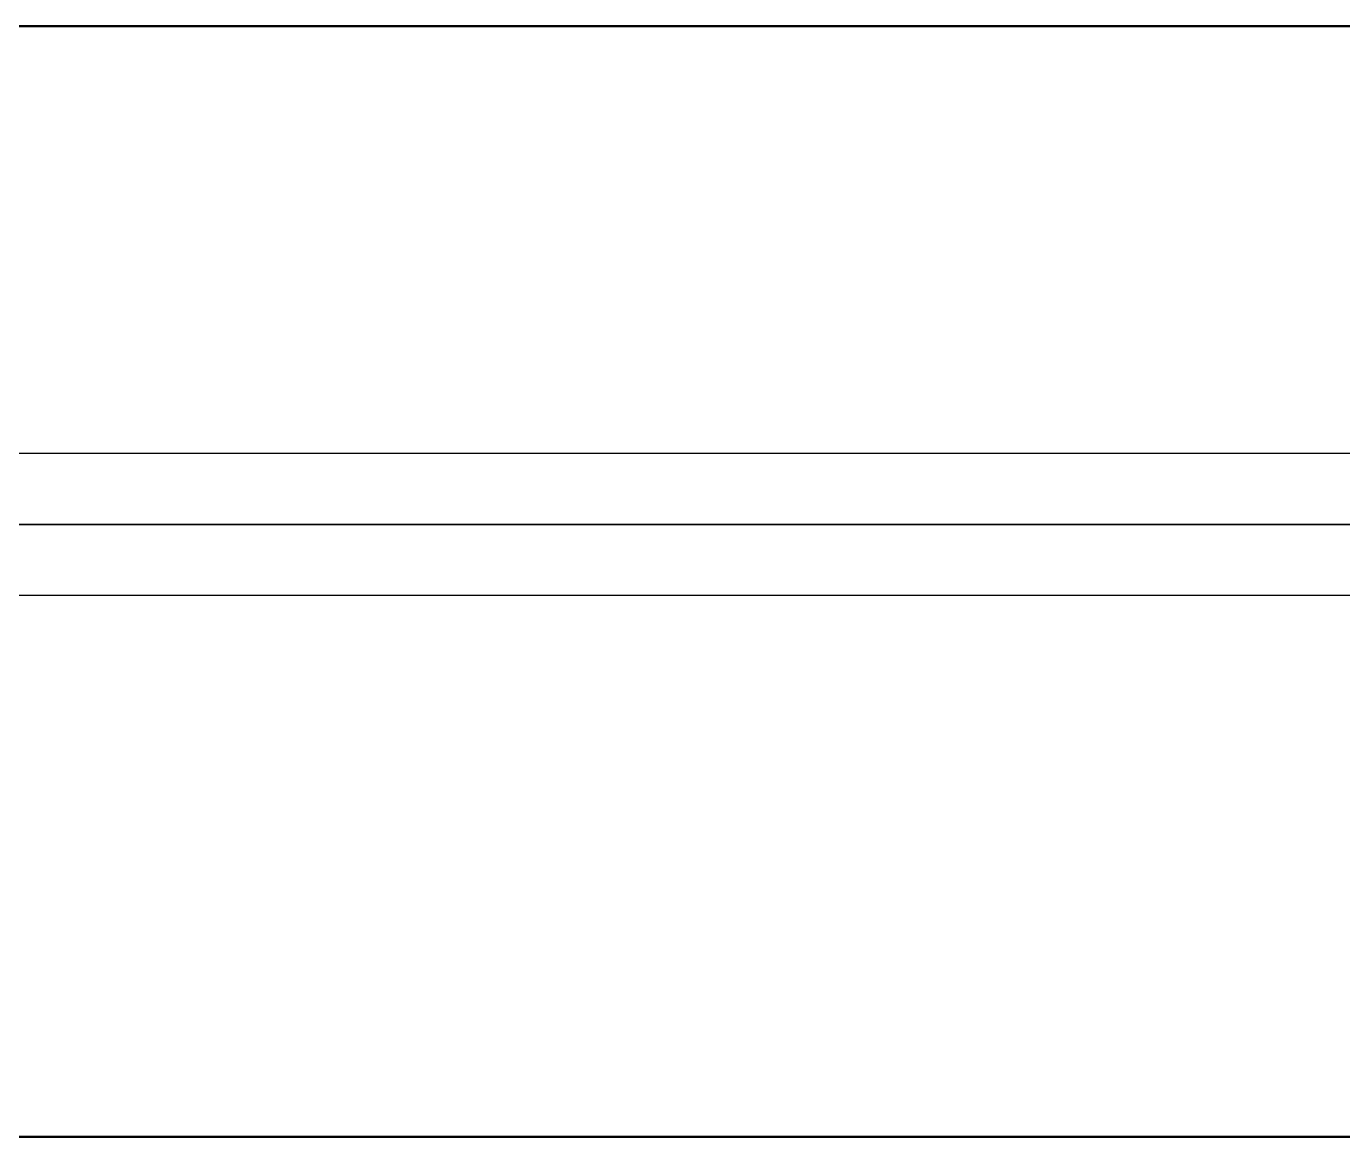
# Model space of a CAD drawing. Header units: millimetres. Extents: x 0 to 594, y 0 to 420.
# Drawn here: x 216.757 to 221.498, y 335.195 to 339.195 of the extents above; entities that cross this region are included whole.
import ezdxf

# ---------------------------------------------------------------- set-up
doc = ezdxf.new("R2010")
doc.units = ezdxf.units.MM
doc.linetypes.add('ISO02-TRAZOS', pattern=[3.75, 3, -0.75])
doc.layers.add('01-VISIBLE', color=7, linetype='CONTINUOUS', lineweight=50)
doc.layers.add('02-OCULTA', color=4, linetype='ISO02-TRAZOS', lineweight=25)

msp = doc.modelspace()

# ---------------------------------------------------------------- linework, layer by layer
at = {"layer": '01-VISIBLE'}
for points in [[(216.7194, 339.195), (216.7696, 339.195), (216.8197, 339.195), (216.8699, 339.195), (216.92, 339.195), (216.9702, 339.195), (217.0203, 339.195), (217.0705, 339.195), (217.1206, 339.195), (217.1708, 339.195), (217.2209, 339.195), (217.2711, 339.195), (217.3212, 339.195), (217.3714, 339.195), (217.4216, 339.195), (217.4717, 339.195), (217.5219, 339.195), (217.572, 339.195), (217.6222, 339.195), (217.6723, 339.195), (217.7225, 339.195), (217.7726, 339.195), (217.8228, 339.195), (217.8729, 339.195), (217.9231, 339.195), (217.9732, 339.195), (218.0234, 339.195), (218.0735, 339.195), (218.1237, 339.195), (218.1738, 339.195), (218.224, 339.195), (218.2741, 339.195), (218.3243, 339.195), (218.3744, 339.195), (218.4246, 339.195), (218.4747, 339.195), (218.5249, 339.195), (218.575, 339.195), (218.6252, 339.195), (218.6753, 339.195), (218.7255, 339.195), (218.7756, 339.195), (218.8258, 339.195), (218.8759, 339.195), (218.9261, 339.195), (218.9762, 339.195), (219.0264, 339.195), (219.0765, 339.195), (219.1267, 339.195), (219.1768, 339.195), (219.227, 339.195), (219.2771, 339.195), (219.3273, 339.195), (219.3774, 339.195), (219.4276, 339.195), (219.4777, 339.195), (219.5279, 339.195), (219.578, 339.195), (219.6282, 339.195), (219.6783, 339.195), (219.7285, 339.195), (219.7786, 339.195), (219.8288, 339.195), (219.8789, 339.195), (219.9291, 339.195), (219.9792, 339.195), (220.0294, 339.195), (220.0795, 339.195), (220.1297, 339.195), (220.1798, 339.195), (220.23, 339.195), (220.2801, 339.195), (220.3303, 339.195), (220.3804, 339.195), (220.4306, 339.195), (220.4807, 339.195), (220.5309, 339.195), (220.581, 339.195), (220.6312, 339.195), (220.6813, 339.195), (220.7315, 339.195), (220.7816, 339.195), (220.8318, 339.195), (220.8819, 339.195), (220.9321, 339.195), (220.9822, 339.195), (221.0324, 339.195), (221.0825, 339.195), (221.1327, 339.195), (221.1828, 339.195), (221.233, 339.195), (221.2831, 339.195), (221.3333, 339.195), (221.3834, 339.195), (221.4336, 339.195), (221.4837, 339.195), (221.5339, 339.195)], [(216.7194, 335.195), (216.7696, 335.195), (216.8197, 335.195), (216.8699, 335.195), (216.92, 335.195), (216.9702, 335.195), (217.0203, 335.195), (217.0705, 335.195), (217.1206, 335.195), (217.1708, 335.195), (217.2209, 335.195), (217.2711, 335.195), (217.3212, 335.195), (217.3714, 335.195), (217.4216, 335.195), (217.4717, 335.195), (217.5219, 335.195), (217.572, 335.195), (217.6222, 335.195), (217.6723, 335.195), (217.7225, 335.195), (217.7726, 335.195), (217.8228, 335.195), (217.8729, 335.195), (217.9231, 335.195), (217.9732, 335.195), (218.0234, 335.195), (218.0735, 335.195), (218.1237, 335.195), (218.1738, 335.195), (218.224, 335.195), (218.2741, 335.195), (218.3243, 335.195), (218.3744, 335.195), (218.4246, 335.195), (218.4747, 335.195), (218.5249, 335.195), (218.575, 335.195), (218.6252, 335.195), (218.6753, 335.195), (218.7255, 335.195), (218.7756, 335.195), (218.8258, 335.195), (218.8759, 335.195), (218.9261, 335.195), (218.9762, 335.195), (219.0264, 335.195), (219.0765, 335.195), (219.1267, 335.195), (219.1768, 335.195), (219.227, 335.195), (219.2771, 335.195), (219.3273, 335.195), (219.3774, 335.195), (219.4276, 335.195), (219.4777, 335.195), (219.5279, 335.195), (219.578, 335.195), (219.6282, 335.195), (219.6783, 335.195), (219.7285, 335.195), (219.7786, 335.195), (219.8288, 335.195), (219.8789, 335.195), (219.9291, 335.195), (219.9792, 335.195), (220.0294, 335.195), (220.0795, 335.195), (220.1297, 335.195), (220.1798, 335.195), (220.23, 335.195), (220.2801, 335.195), (220.3303, 335.195), (220.3804, 335.195), (220.4306, 335.195), (220.4807, 335.195), (220.5309, 335.195), (220.581, 335.195), (220.6312, 335.195), (220.6813, 335.195), (220.7315, 335.195), (220.7816, 335.195), (220.8318, 335.195), (220.8819, 335.195), (220.9321, 335.195), (220.9822, 335.195), (221.0324, 335.195), (221.0825, 335.195), (221.1327, 335.195), (221.1828, 335.195), (221.233, 335.195), (221.2831, 335.195), (221.3333, 335.195), (221.3834, 335.195), (221.4336, 335.195), (221.4837, 335.195), (221.5339, 335.195)]]:
    msp.add_lwpolyline(points, dxfattribs=at)
at = {"layer": '02-OCULTA'}
for points in [[(221.5339, 339.195), (221.4837, 339.195), (221.4336, 339.195), (221.3834, 339.195), (221.3333, 339.195), (221.2831, 339.195), (221.233, 339.195), (221.1828, 339.195), (221.1327, 339.195), (221.0825, 339.195), (221.0324, 339.195), (220.9822, 339.195), (220.9321, 339.195), (220.8819, 339.195), (220.8318, 339.195), (220.7816, 339.195), (220.7315, 339.195), (220.6813, 339.195), (220.6312, 339.195), (220.581, 339.195), (220.5309, 339.195), (220.4807, 339.195), (220.4306, 339.195), (220.3804, 339.195), (220.3303, 339.195), (220.2801, 339.195), (220.23, 339.195), (220.1798, 339.195), (220.1297, 339.195), (220.0795, 339.195), (220.0294, 339.195), (219.9792, 339.195), (219.9291, 339.195), (219.8789, 339.195), (219.8288, 339.195), (219.7786, 339.195), (219.7285, 339.195), (219.6783, 339.195), (219.6282, 339.195), (219.578, 339.195), (219.5279, 339.195), (219.4777, 339.195), (219.4276, 339.195), (219.3774, 339.195), (219.3273, 339.195), (219.2771, 339.195), (219.227, 339.195), (219.1768, 339.195), (219.1267, 339.195), (219.0765, 339.195), (219.0264, 339.195), (218.9762, 339.195), (218.9261, 339.195), (218.8759, 339.195), (218.8258, 339.195), (218.7756, 339.195), (218.7255, 339.195), (218.6753, 339.195), (218.6252, 339.195), (218.575, 339.195), (218.5249, 339.195), (218.4747, 339.195), (218.4246, 339.195), (218.3744, 339.195), (218.3243, 339.195), (218.2741, 339.195), (218.224, 339.195), (218.1738, 339.195), (218.1237, 339.195), (218.0735, 339.195), (218.0234, 339.195), (217.9732, 339.195), (217.9231, 339.195), (217.8729, 339.195), (217.8228, 339.195), (217.7726, 339.195), (217.7225, 339.195), (217.6723, 339.195), (217.6222, 339.195), (217.572, 339.195), (217.5219, 339.195), (217.4717, 339.195), (217.4216, 339.195), (217.3714, 339.195), (217.3212, 339.195), (217.2711, 339.195), (217.2209, 339.195), (217.1708, 339.195), (217.1206, 339.195), (217.0705, 339.195), (217.0203, 339.195), (216.9702, 339.195), (216.92, 339.195), (216.8699, 339.195), (216.8197, 339.195), (216.7696, 339.195), (216.7194, 339.195)], [(216.7538, 339.195), (216.8038, 339.195), (216.8538, 339.195), (216.9039, 339.195), (216.9539, 339.195), (217.0039, 339.195), (217.054, 339.195), (217.104, 339.195), (217.154, 339.195), (217.2041, 339.195), (217.2541, 339.195), (217.3041, 339.195), (217.3541, 339.195), (217.4042, 339.195), (217.4542, 339.195), (217.5042, 339.195), (217.5543, 339.195), (217.6043, 339.195), (217.6543, 339.195), (217.7044, 339.195), (217.7544, 339.195), (217.8044, 339.195), (217.8545, 339.195), (217.9045, 339.195), (217.9545, 339.195), (218.0045, 339.195), (218.0546, 339.195), (218.1046, 339.195), (218.1546, 339.195), (218.2047, 339.195), (218.2547, 339.195), (218.3047, 339.195), (218.3548, 339.195), (218.4048, 339.195), (218.4548, 339.195), (218.5049, 339.195), (218.5549, 339.195), (218.6049, 339.195), (218.6549, 339.195), (218.705, 339.195), (218.755, 339.195), (218.805, 339.195), (218.8551, 339.195), (218.9051, 339.195), (218.9551, 339.195), (219.0052, 339.195), (219.0552, 339.195), (219.1052, 339.195), (219.1553, 339.195), (219.2053, 339.195), (219.2553, 339.195), (219.3053, 339.195), (219.3554, 339.195), (219.4054, 339.195), (219.4554, 339.195), (219.5055, 339.195), (219.5555, 339.195), (219.6055, 339.195), (219.6556, 339.195), (219.7056, 339.195), (219.7556, 339.195), (219.8057, 339.195), (219.8557, 339.195), (219.9057, 339.195), (219.9557, 339.195), (220.0058, 339.195), (220.0558, 339.195), (220.1058, 339.195), (220.1559, 339.195), (220.2059, 339.195), (220.2559, 339.195), (220.306, 339.195), (220.356, 339.195), (220.406, 339.195), (220.4561, 339.195), (220.5061, 339.195), (220.5561, 339.195), (220.6061, 339.195), (220.6562, 339.195), (220.7062, 339.195), (220.7562, 339.195), (220.8063, 339.195), (220.8563, 339.195), (220.9063, 339.195), (220.9564, 339.195), (221.0064, 339.195), (221.0564, 339.195), (221.1065, 339.195), (221.1565, 339.195), (221.2065, 339.195), (221.2565, 339.195), (221.3066, 339.195), (221.3566, 339.195), (221.4066, 339.195), (221.4567, 339.195), (221.5067, 339.195)], [(221.5067, 339.195), (221.4567, 339.195), (221.4066, 339.195), (221.3566, 339.195), (221.3066, 339.195), (221.2565, 339.195), (221.2065, 339.195), (221.1565, 339.195), (221.1065, 339.195), (221.0564, 339.195), (221.0064, 339.195), (220.9564, 339.195), (220.9063, 339.195), (220.8563, 339.195), (220.8063, 339.195), (220.7562, 339.195), (220.7062, 339.195), (220.6562, 339.195), (220.6061, 339.195), (220.5561, 339.195), (220.5061, 339.195), (220.4561, 339.195), (220.406, 339.195), (220.356, 339.195), (220.306, 339.195), (220.2559, 339.195), (220.2059, 339.195), (220.1559, 339.195), (220.1058, 339.195), (220.0558, 339.195), (220.0058, 339.195), (219.9557, 339.195), (219.9057, 339.195), (219.8557, 339.195), (219.8057, 339.195), (219.7556, 339.195), (219.7056, 339.195), (219.6556, 339.195), (219.6055, 339.195), (219.5555, 339.195), (219.5055, 339.195), (219.4554, 339.195), (219.4054, 339.195), (219.3554, 339.195), (219.3053, 339.195), (219.2553, 339.195), (219.2053, 339.195), (219.1553, 339.195), (219.1052, 339.195), (219.0552, 339.195), (219.0052, 339.195), (218.9551, 339.195), (218.9051, 339.195), (218.8551, 339.195), (218.805, 339.195), (218.755, 339.195), (218.705, 339.195), (218.6549, 339.195), (218.6049, 339.195), (218.5549, 339.195), (218.5049, 339.195), (218.4548, 339.195), (218.4048, 339.195), (218.3548, 339.195), (218.3047, 339.195), (218.2547, 339.195), (218.2047, 339.195), (218.1546, 339.195), (218.1046, 339.195), (218.0546, 339.195), (218.0045, 339.195), (217.9545, 339.195), (217.9045, 339.195), (217.8545, 339.195), (217.8044, 339.195), (217.7544, 339.195), (217.7044, 339.195), (217.6543, 339.195), (217.6043, 339.195), (217.5543, 339.195), (217.5042, 339.195), (217.4542, 339.195), (217.4042, 339.195), (217.3541, 339.195), (217.3041, 339.195), (217.2541, 339.195), (217.2041, 339.195), (217.154, 339.195), (217.104, 339.195), (217.054, 339.195), (217.0039, 339.195), (216.9539, 339.195), (216.9039, 339.195), (216.8538, 339.195), (216.8038, 339.195), (216.7538, 339.195)], [(221.5579, 337.656), (221.4712, 337.656), (221.3845, 337.656), (221.2978, 337.656), (221.2111, 337.656), (221.1244, 337.656), (221.0377, 337.656), (220.951, 337.656), (220.8643, 337.656), (220.7776, 337.656), (220.6909, 337.656), (220.6042, 337.656), (220.5175, 337.656), (220.4308, 337.656), (220.3441, 337.656), (220.2574, 337.656), (220.1707, 337.656), (220.084, 337.656), (219.9973, 337.656), (219.9106, 337.656), (219.8239, 337.656), (219.7372, 337.656), (219.6505, 337.656), (219.5638, 337.656), (219.4771, 337.656), (219.3904, 337.656), (219.3037, 337.656), (219.217, 337.656), (219.1303, 337.656), (219.0436, 337.656), (218.9569, 337.656), (218.8702, 337.656), (218.7835, 337.656), (218.6968, 337.656), (218.6101, 337.656), (218.5234, 337.656), (218.4367, 337.656), (218.35, 337.656), (218.2633, 337.656), (218.1766, 337.656), (218.0899, 337.656), (218.0032, 337.656), (217.9165, 337.656), (217.8298, 337.656), (217.7431, 337.656), (217.6564, 337.656), (217.5697, 337.656), (217.483, 337.656), (217.3963, 337.656), (217.3096, 337.656), (217.2229, 337.656), (217.1362, 337.656), (217.0495, 337.656), (216.9628, 337.656), (216.8761, 337.656), (216.7894, 337.656), (216.7027, 337.656)], [(221.5288, 337.656), (221.4787, 337.656), (221.4286, 337.656), (221.3785, 337.656), (221.3284, 337.656), (221.2783, 337.656), (221.2282, 337.656), (221.178, 337.656), (221.1279, 337.656), (221.0778, 337.656), (221.0277, 337.656), (220.9776, 337.656), (220.9275, 337.656), (220.8773, 337.656), (220.8272, 337.656), (220.7771, 337.656), (220.727, 337.656), (220.6769, 337.656), (220.6268, 337.656), (220.5766, 337.656), (220.5265, 337.656), (220.4764, 337.656), (220.4263, 337.656), (220.3762, 337.656), (220.3261, 337.656), (220.276, 337.656), (220.2258, 337.656), (220.1757, 337.656), (220.1256, 337.656), (220.0755, 337.656), (220.0254, 337.656), (219.9753, 337.656), (219.9251, 337.656), (219.875, 337.656), (219.8249, 337.656), (219.7748, 337.656), (219.7247, 337.656), (219.6746, 337.656), (219.6245, 337.656), (219.5743, 337.656), (219.5242, 337.656), (219.4741, 337.656), (219.424, 337.656), (219.3739, 337.656), (219.3238, 337.656), (219.2736, 337.656), (219.2235, 337.656), (219.1734, 337.656), (219.1233, 337.656), (219.0732, 337.656), (219.0231, 337.656), (218.973, 337.656), (218.9228, 337.656), (218.8727, 337.656), (218.8226, 337.656), (218.7725, 337.656), (218.7224, 337.656), (218.6723, 337.656), (218.6221, 337.656), (218.572, 337.656), (218.5219, 337.656), (218.4718, 337.656), (218.4217, 337.656), (218.3716, 337.656), (218.3214, 337.656), (218.2713, 337.656), (218.2212, 337.656), (218.1711, 337.656), (218.121, 337.656), (218.0709, 337.656), (218.0208, 337.656), (217.9706, 337.656), (217.9205, 337.656), (217.8704, 337.656), (217.8203, 337.656), (217.7702, 337.656), (217.7201, 337.656), (217.6699, 337.656), (217.6198, 337.656), (217.5697, 337.656), (217.5196, 337.656), (217.4695, 337.656), (217.4194, 337.656), (217.3693, 337.656), (217.3191, 337.656), (217.269, 337.656), (217.2189, 337.656), (217.1688, 337.656), (217.1187, 337.656), (217.0686, 337.656), (217.0184, 337.656), (216.9683, 337.656), (216.9182, 337.656), (216.8681, 337.656), (216.818, 337.656), (216.7679, 337.656), (216.7177, 337.656)], [(216.6872, 337.4), (216.7747, 337.4), (216.8622, 337.4), (216.9497, 337.4), (217.0372, 337.4), (217.1247, 337.4), (217.2122, 337.4), (217.2997, 337.4), (217.3872, 337.4), (217.4747, 337.4), (217.5622, 337.4), (217.6497, 337.4), (217.7372, 337.4), (217.8247, 337.4), (217.9122, 337.4), (217.9997, 337.4), (218.0872, 337.4), (218.1747, 337.4), (218.2622, 337.4), (218.3497, 337.4), (218.4372, 337.4), (218.5247, 337.4), (218.6122, 337.4), (218.6997, 337.4), (218.7872, 337.4), (218.8747, 337.4), (218.9622, 337.4), (219.0497, 337.4), (219.1372, 337.4), (219.2247, 337.4), (219.3122, 337.4), (219.3997, 337.4), (219.4872, 337.4), (219.5747, 337.4), (219.6622, 337.4), (219.7497, 337.4), (219.8372, 337.4), (219.9247, 337.4), (220.0122, 337.4), (220.0997, 337.4), (220.1872, 337.4), (220.2747, 337.4), (220.3622, 337.4), (220.4497, 337.4), (220.5372, 337.4), (220.6247, 337.4), (220.7122, 337.4), (220.7997, 337.4), (220.8872, 337.4), (220.9747, 337.4), (221.0622, 337.4), (221.1497, 337.4), (221.2372, 337.4), (221.3247, 337.4), (221.4122, 337.4), (221.4997, 337.4)], [(216.6872, 337.4), (216.7747, 337.4), (216.8622, 337.4), (216.9497, 337.4), (217.0372, 337.4), (217.1247, 337.4), (217.2122, 337.4), (217.2997, 337.4), (217.3872, 337.4), (217.4747, 337.4), (217.5622, 337.4), (217.6497, 337.4), (217.7372, 337.4), (217.8247, 337.4), (217.9122, 337.4), (217.9997, 337.4), (218.0872, 337.4), (218.1747, 337.4), (218.2622, 337.4), (218.3497, 337.4), (218.4372, 337.4), (218.5247, 337.4), (218.6122, 337.4), (218.6997, 337.4), (218.7872, 337.4), (218.8747, 337.4), (218.9622, 337.4), (219.0497, 337.4), (219.1372, 337.4), (219.2247, 337.4), (219.3122, 337.4), (219.3997, 337.4), (219.4872, 337.4), (219.5747, 337.4), (219.6622, 337.4), (219.7497, 337.4), (219.8372, 337.4), (219.9247, 337.4), (220.0122, 337.4), (220.0997, 337.4), (220.1872, 337.4), (220.2747, 337.4), (220.3622, 337.4), (220.4497, 337.4), (220.5372, 337.4), (220.6247, 337.4), (220.7122, 337.4), (220.7997, 337.4), (220.8872, 337.4), (220.9747, 337.4), (221.0622, 337.4), (221.1497, 337.4), (221.2372, 337.4), (221.3247, 337.4), (221.4122, 337.4), (221.4997, 337.4)], [(221.5218, 337.4), (221.4717, 337.4), (221.4216, 337.4), (221.3715, 337.4), (221.3214, 337.4), (221.2713, 337.4), (221.2212, 337.4), (221.1711, 337.4), (221.1211, 337.4), (221.071, 337.4), (221.0209, 337.4), (220.9708, 337.4), (220.9207, 337.4), (220.8706, 337.4), (220.8205, 337.4), (220.7704, 337.4), (220.7204, 337.4), (220.6703, 337.4), (220.6202, 337.4), (220.5701, 337.4), (220.52, 337.4), (220.4699, 337.4), (220.4198, 337.4), (220.3697, 337.4), (220.3197, 337.4), (220.2696, 337.4), (220.2195, 337.4), (220.1694, 337.4), (220.1193, 337.4), (220.0692, 337.4), (220.0191, 337.4), (219.969, 337.4), (219.919, 337.4), (219.8689, 337.4), (219.8188, 337.4), (219.7687, 337.4), (219.7186, 337.4), (219.6685, 337.4), (219.6184, 337.4), (219.5683, 337.4), (219.5183, 337.4), (219.4682, 337.4), (219.4181, 337.4), (219.368, 337.4), (219.3179, 337.4), (219.2678, 337.4), (219.2177, 337.4), (219.1676, 337.4), (219.1176, 337.4), (219.0675, 337.4), (219.0174, 337.4), (218.9673, 337.4), (218.9172, 337.4), (218.8671, 337.4), (218.817, 337.4), (218.7669, 337.4), (218.7169, 337.4), (218.6668, 337.4), (218.6167, 337.4), (218.5666, 337.4), (218.5165, 337.4), (218.4664, 337.4), (218.4163, 337.4), (218.3662, 337.4), (218.3162, 337.4), (218.2661, 337.4), (218.216, 337.4), (218.1659, 337.4), (218.1158, 337.4), (218.0657, 337.4), (218.0156, 337.4), (217.9655, 337.4), (217.9155, 337.4), (217.8654, 337.4), (217.8153, 337.4), (217.7652, 337.4), (217.7151, 337.4), (217.665, 337.4), (217.6149, 337.4), (217.5648, 337.4), (217.5148, 337.4), (217.4647, 337.4), (217.4146, 337.4), (217.3645, 337.4), (217.3144, 337.4), (217.2643, 337.4), (217.2142, 337.4), (217.1641, 337.4), (217.1141, 337.4), (217.064, 337.4), (217.0139, 337.4), (216.9638, 337.4), (216.9137, 337.4), (216.8636, 337.4), (216.8135, 337.4), (216.7634, 337.4), (216.7134, 337.4)], [(221.5218, 337.4), (221.4717, 337.4), (221.4216, 337.4), (221.3715, 337.4), (221.3214, 337.4), (221.2713, 337.4), (221.2212, 337.4), (221.1711, 337.4), (221.1211, 337.4), (221.071, 337.4), (221.0209, 337.4), (220.9708, 337.4), (220.9207, 337.4), (220.8706, 337.4), (220.8205, 337.4), (220.7704, 337.4), (220.7204, 337.4), (220.6703, 337.4), (220.6202, 337.4), (220.5701, 337.4), (220.52, 337.4), (220.4699, 337.4), (220.4198, 337.4), (220.3697, 337.4), (220.3197, 337.4), (220.2696, 337.4), (220.2195, 337.4), (220.1694, 337.4), (220.1193, 337.4), (220.0692, 337.4), (220.0191, 337.4), (219.969, 337.4), (219.919, 337.4), (219.8689, 337.4), (219.8188, 337.4), (219.7687, 337.4), (219.7186, 337.4), (219.6685, 337.4), (219.6184, 337.4), (219.5683, 337.4), (219.5183, 337.4), (219.4682, 337.4), (219.4181, 337.4), (219.368, 337.4), (219.3179, 337.4), (219.2678, 337.4), (219.2177, 337.4), (219.1676, 337.4), (219.1176, 337.4), (219.0675, 337.4), (219.0174, 337.4), (218.9673, 337.4), (218.9172, 337.4), (218.8671, 337.4), (218.817, 337.4), (218.7669, 337.4), (218.7169, 337.4), (218.6668, 337.4), (218.6167, 337.4), (218.5666, 337.4), (218.5165, 337.4), (218.4664, 337.4), (218.4163, 337.4), (218.3662, 337.4), (218.3162, 337.4), (218.2661, 337.4), (218.216, 337.4), (218.1659, 337.4), (218.1158, 337.4), (218.0657, 337.4), (218.0156, 337.4), (217.9655, 337.4), (217.9155, 337.4), (217.8654, 337.4), (217.8153, 337.4), (217.7652, 337.4), (217.7151, 337.4), (217.665, 337.4), (217.6149, 337.4), (217.5648, 337.4), (217.5148, 337.4), (217.4647, 337.4), (217.4146, 337.4), (217.3645, 337.4), (217.3144, 337.4), (217.2643, 337.4), (217.2142, 337.4), (217.1641, 337.4), (217.1141, 337.4), (217.064, 337.4), (217.0139, 337.4), (216.9638, 337.4), (216.9137, 337.4), (216.8636, 337.4), (216.8135, 337.4), (216.7634, 337.4), (216.7134, 337.4)], [(216.7166, 337.4), (216.8025, 337.4), (216.8884, 337.4), (216.9743, 337.4), (217.0602, 337.4), (217.1461, 337.4), (217.232, 337.4), (217.3179, 337.4), (217.4038, 337.4), (217.4897, 337.4), (217.5756, 337.4), (217.6615, 337.4), (217.7474, 337.4), (217.8333, 337.4), (217.9192, 337.4), (218.0051, 337.4), (218.091, 337.4), (218.1769, 337.4), (218.2628, 337.4), (218.3487, 337.4), (218.4346, 337.4), (218.5205, 337.4), (218.6064, 337.4), (218.6923, 337.4), (218.7782, 337.4), (218.8641, 337.4), (218.95, 337.4), (219.0359, 337.4), (219.1218, 337.4), (219.2077, 337.4), (219.2936, 337.4), (219.3795, 337.4), (219.4654, 337.4), (219.5513, 337.4), (219.6372, 337.4), (219.7231, 337.4), (219.809, 337.4), (219.8949, 337.4), (219.9808, 337.4), (220.0667, 337.4), (220.1526, 337.4), (220.2385, 337.4), (220.3244, 337.4), (220.4103, 337.4), (220.4962, 337.4), (220.5821, 337.4), (220.668, 337.4), (220.7539, 337.4), (220.8398, 337.4), (220.9257, 337.4), (221.0116, 337.4), (221.0975, 337.4), (221.1834, 337.4), (221.2693, 337.4), (221.3552, 337.4), (221.4411, 337.4), (221.527, 337.4)], [(216.7166, 337.4), (216.8025, 337.4), (216.8884, 337.4), (216.9743, 337.4), (217.0602, 337.4), (217.1461, 337.4), (217.232, 337.4), (217.3179, 337.4), (217.4038, 337.4), (217.4897, 337.4), (217.5756, 337.4), (217.6615, 337.4), (217.7474, 337.4), (217.8333, 337.4), (217.9192, 337.4), (218.0051, 337.4), (218.091, 337.4), (218.1769, 337.4), (218.2628, 337.4), (218.3487, 337.4), (218.4346, 337.4), (218.5205, 337.4), (218.6064, 337.4), (218.6923, 337.4), (218.7782, 337.4), (218.8641, 337.4), (218.95, 337.4), (219.0359, 337.4), (219.1218, 337.4), (219.2077, 337.4), (219.2936, 337.4), (219.3795, 337.4), (219.4654, 337.4), (219.5513, 337.4), (219.6372, 337.4), (219.7231, 337.4), (219.809, 337.4), (219.8949, 337.4), (219.9808, 337.4), (220.0667, 337.4), (220.1526, 337.4), (220.2385, 337.4), (220.3244, 337.4), (220.4103, 337.4), (220.4962, 337.4), (220.5821, 337.4), (220.668, 337.4), (220.7539, 337.4), (220.8398, 337.4), (220.9257, 337.4), (221.0116, 337.4), (221.0975, 337.4), (221.1834, 337.4), (221.2693, 337.4), (221.3552, 337.4), (221.4411, 337.4), (221.527, 337.4)], [(221.5358, 337.4), (221.4857, 337.4), (221.4355, 337.4), (221.3854, 337.4), (221.3352, 337.4), (221.2851, 337.4), (221.235, 337.4), (221.1848, 337.4), (221.1347, 337.4), (221.0845, 337.4), (221.0344, 337.4), (220.9842, 337.4), (220.9341, 337.4), (220.884, 337.4), (220.8338, 337.4), (220.7837, 337.4), (220.7335, 337.4), (220.6834, 337.4), (220.6332, 337.4), (220.5831, 337.4), (220.533, 337.4), (220.4828, 337.4), (220.4327, 337.4), (220.3825, 337.4), (220.3324, 337.4), (220.2822, 337.4), (220.2321, 337.4), (220.1819, 337.4), (220.1318, 337.4), (220.0817, 337.4), (220.0315, 337.4), (219.9814, 337.4), (219.9312, 337.4), (219.8811, 337.4), (219.8309, 337.4), (219.7808, 337.4), (219.7307, 337.4), (219.6805, 337.4), (219.6304, 337.4), (219.5802, 337.4), (219.5301, 337.4), (219.4799, 337.4), (219.4298, 337.4), (219.3797, 337.4), (219.3295, 337.4), (219.2794, 337.4), (219.2292, 337.4), (219.1791, 337.4), (219.1289, 337.4), (219.0788, 337.4), (219.0287, 337.4), (218.9785, 337.4), (218.9284, 337.4), (218.8782, 337.4), (218.8281, 337.4), (218.7779, 337.4), (218.7278, 337.4), (218.6777, 337.4), (218.6275, 337.4), (218.5774, 337.4), (218.5272, 337.4), (218.4771, 337.4), (218.4269, 337.4), (218.3768, 337.4), (218.3266, 337.4), (218.2765, 337.4), (218.2264, 337.4), (218.1762, 337.4), (218.1261, 337.4), (218.0759, 337.4), (218.0258, 337.4), (217.9756, 337.4), (217.9255, 337.4), (217.8754, 337.4), (217.8252, 337.4), (217.7751, 337.4), (217.7249, 337.4), (217.6748, 337.4), (217.6246, 337.4), (217.5745, 337.4), (217.5244, 337.4), (217.4742, 337.4), (217.4241, 337.4), (217.3739, 337.4), (217.3238, 337.4), (217.2736, 337.4), (217.2235, 337.4), (217.1734, 337.4), (217.1232, 337.4), (217.0731, 337.4), (217.0229, 337.4), (216.9728, 337.4), (216.9226, 337.4), (216.8725, 337.4), (216.8223, 337.4), (216.7722, 337.4), (216.7221, 337.4)], [(221.5358, 337.4), (221.4857, 337.4), (221.4355, 337.4), (221.3854, 337.4), (221.3352, 337.4), (221.2851, 337.4), (221.235, 337.4), (221.1848, 337.4), (221.1347, 337.4), (221.0845, 337.4), (221.0344, 337.4), (220.9842, 337.4), (220.9341, 337.4), (220.884, 337.4), (220.8338, 337.4), (220.7837, 337.4), (220.7335, 337.4), (220.6834, 337.4), (220.6332, 337.4), (220.5831, 337.4), (220.533, 337.4), (220.4828, 337.4), (220.4327, 337.4), (220.3825, 337.4), (220.3324, 337.4), (220.2822, 337.4), (220.2321, 337.4), (220.1819, 337.4), (220.1318, 337.4), (220.0817, 337.4), (220.0315, 337.4), (219.9814, 337.4), (219.9312, 337.4), (219.8811, 337.4), (219.8309, 337.4), (219.7808, 337.4), (219.7307, 337.4), (219.6805, 337.4), (219.6304, 337.4), (219.5802, 337.4), (219.5301, 337.4), (219.4799, 337.4), (219.4298, 337.4), (219.3797, 337.4), (219.3295, 337.4), (219.2794, 337.4), (219.2292, 337.4), (219.1791, 337.4), (219.1289, 337.4), (219.0788, 337.4), (219.0287, 337.4), (218.9785, 337.4), (218.9284, 337.4), (218.8782, 337.4), (218.8281, 337.4), (218.7779, 337.4), (218.7278, 337.4), (218.6777, 337.4), (218.6275, 337.4), (218.5774, 337.4), (218.5272, 337.4), (218.4771, 337.4), (218.4269, 337.4), (218.3768, 337.4), (218.3266, 337.4), (218.2765, 337.4), (218.2264, 337.4), (218.1762, 337.4), (218.1261, 337.4), (218.0759, 337.4), (218.0258, 337.4), (217.9756, 337.4), (217.9255, 337.4), (217.8754, 337.4), (217.8252, 337.4), (217.7751, 337.4), (217.7249, 337.4), (217.6748, 337.4), (217.6246, 337.4), (217.5745, 337.4), (217.5244, 337.4), (217.4742, 337.4), (217.4241, 337.4), (217.3739, 337.4), (217.3238, 337.4), (217.2736, 337.4), (217.2235, 337.4), (217.1734, 337.4), (217.1232, 337.4), (217.0731, 337.4), (217.0229, 337.4), (216.9728, 337.4), (216.9226, 337.4), (216.8725, 337.4), (216.8223, 337.4), (216.7722, 337.4), (216.7221, 337.4)], [(221.5579, 337.144), (221.4712, 337.144), (221.3845, 337.144), (221.2978, 337.144), (221.2111, 337.144), (221.1244, 337.144), (221.0377, 337.144), (220.951, 337.144), (220.8643, 337.144), (220.7776, 337.144), (220.6909, 337.144), (220.6042, 337.144), (220.5175, 337.144), (220.4308, 337.144), (220.3441, 337.144), (220.2574, 337.144), (220.1707, 337.144), (220.084, 337.144), (219.9973, 337.144), (219.9106, 337.144), (219.8239, 337.144), (219.7372, 337.144), (219.6505, 337.144), (219.5638, 337.144), (219.4771, 337.144), (219.3904, 337.144), (219.3037, 337.144), (219.217, 337.144), (219.1303, 337.144), (219.0436, 337.144), (218.9569, 337.144), (218.8702, 337.144), (218.7835, 337.144), (218.6968, 337.144), (218.6101, 337.144), (218.5234, 337.144), (218.4367, 337.144), (218.35, 337.144), (218.2633, 337.144), (218.1766, 337.144), (218.0899, 337.144), (218.0032, 337.144), (217.9165, 337.144), (217.8298, 337.144), (217.7431, 337.144), (217.6564, 337.144), (217.5697, 337.144), (217.483, 337.144), (217.3963, 337.144), (217.3096, 337.144), (217.2229, 337.144), (217.1362, 337.144), (217.0495, 337.144), (216.9628, 337.144), (216.8761, 337.144), (216.7894, 337.144), (216.7027, 337.144)], [(221.5288, 337.144), (221.4787, 337.144), (221.4286, 337.144), (221.3785, 337.144), (221.3284, 337.144), (221.2783, 337.144), (221.2282, 337.144), (221.178, 337.144), (221.1279, 337.144), (221.0778, 337.144), (221.0277, 337.144), (220.9776, 337.144), (220.9275, 337.144), (220.8773, 337.144), (220.8272, 337.144), (220.7771, 337.144), (220.727, 337.144), (220.6769, 337.144), (220.6268, 337.144), (220.5766, 337.144), (220.5265, 337.144), (220.4764, 337.144), (220.4263, 337.144), (220.3762, 337.144), (220.3261, 337.144), (220.276, 337.144), (220.2258, 337.144), (220.1757, 337.144), (220.1256, 337.144), (220.0755, 337.144), (220.0254, 337.144), (219.9753, 337.144), (219.9251, 337.144), (219.875, 337.144), (219.8249, 337.144), (219.7748, 337.144), (219.7247, 337.144), (219.6746, 337.144), (219.6245, 337.144), (219.5743, 337.144), (219.5242, 337.144), (219.4741, 337.144), (219.424, 337.144), (219.3739, 337.144), (219.3238, 337.144), (219.2736, 337.144), (219.2235, 337.144), (219.1734, 337.144), (219.1233, 337.144), (219.0732, 337.144), (219.0231, 337.144), (218.973, 337.144), (218.9228, 337.144), (218.8727, 337.144), (218.8226, 337.144), (218.7725, 337.144), (218.7224, 337.144), (218.6723, 337.144), (218.6221, 337.144), (218.572, 337.144), (218.5219, 337.144), (218.4718, 337.144), (218.4217, 337.144), (218.3716, 337.144), (218.3214, 337.144), (218.2713, 337.144), (218.2212, 337.144), (218.1711, 337.144), (218.121, 337.144), (218.0709, 337.144), (218.0208, 337.144), (217.9706, 337.144), (217.9205, 337.144), (217.8704, 337.144), (217.8203, 337.144), (217.7702, 337.144), (217.7201, 337.144), (217.6699, 337.144), (217.6198, 337.144), (217.5697, 337.144), (217.5196, 337.144), (217.4695, 337.144), (217.4194, 337.144), (217.3693, 337.144), (217.3191, 337.144), (217.269, 337.144), (217.2189, 337.144), (217.1688, 337.144), (217.1187, 337.144), (217.0686, 337.144), (217.0184, 337.144), (216.9683, 337.144), (216.9182, 337.144), (216.8681, 337.144), (216.818, 337.144), (216.7679, 337.144), (216.7177, 337.144)], [(221.5339, 335.195), (221.4837, 335.195), (221.4336, 335.195), (221.3834, 335.195), (221.3333, 335.195), (221.2831, 335.195), (221.233, 335.195), (221.1828, 335.195), (221.1327, 335.195), (221.0825, 335.195), (221.0324, 335.195), (220.9822, 335.195), (220.9321, 335.195), (220.8819, 335.195), (220.8318, 335.195), (220.7816, 335.195), (220.7315, 335.195), (220.6813, 335.195), (220.6312, 335.195), (220.581, 335.195), (220.5309, 335.195), (220.4807, 335.195), (220.4306, 335.195), (220.3804, 335.195), (220.3303, 335.195), (220.2801, 335.195), (220.23, 335.195), (220.1798, 335.195), (220.1297, 335.195), (220.0795, 335.195), (220.0294, 335.195), (219.9792, 335.195), (219.9291, 335.195), (219.8789, 335.195), (219.8288, 335.195), (219.7786, 335.195), (219.7285, 335.195), (219.6783, 335.195), (219.6282, 335.195), (219.578, 335.195), (219.5279, 335.195), (219.4777, 335.195), (219.4276, 335.195), (219.3774, 335.195), (219.3273, 335.195), (219.2771, 335.195), (219.227, 335.195), (219.1768, 335.195), (219.1267, 335.195), (219.0765, 335.195), (219.0264, 335.195), (218.9762, 335.195), (218.9261, 335.195), (218.8759, 335.195), (218.8258, 335.195), (218.7756, 335.195), (218.7255, 335.195), (218.6753, 335.195), (218.6252, 335.195), (218.575, 335.195), (218.5249, 335.195), (218.4747, 335.195), (218.4246, 335.195), (218.3744, 335.195), (218.3243, 335.195), (218.2741, 335.195), (218.224, 335.195), (218.1738, 335.195), (218.1237, 335.195), (218.0735, 335.195), (218.0234, 335.195), (217.9732, 335.195), (217.9231, 335.195), (217.8729, 335.195), (217.8228, 335.195), (217.7726, 335.195), (217.7225, 335.195), (217.6723, 335.195), (217.6222, 335.195), (217.572, 335.195), (217.5219, 335.195), (217.4717, 335.195), (217.4216, 335.195), (217.3714, 335.195), (217.3212, 335.195), (217.2711, 335.195), (217.2209, 335.195), (217.1708, 335.195), (217.1206, 335.195), (217.0705, 335.195), (217.0203, 335.195), (216.9702, 335.195), (216.92, 335.195), (216.8699, 335.195), (216.8197, 335.195), (216.7696, 335.195), (216.7194, 335.195)], [(216.7538, 335.195), (216.8038, 335.195), (216.8538, 335.195), (216.9039, 335.195), (216.9539, 335.195), (217.0039, 335.195), (217.054, 335.195), (217.104, 335.195), (217.154, 335.195), (217.2041, 335.195), (217.2541, 335.195), (217.3041, 335.195), (217.3541, 335.195), (217.4042, 335.195), (217.4542, 335.195), (217.5042, 335.195), (217.5543, 335.195), (217.6043, 335.195), (217.6543, 335.195), (217.7044, 335.195), (217.7544, 335.195), (217.8044, 335.195), (217.8545, 335.195), (217.9045, 335.195), (217.9545, 335.195), (218.0045, 335.195), (218.0546, 335.195), (218.1046, 335.195), (218.1546, 335.195), (218.2047, 335.195), (218.2547, 335.195), (218.3047, 335.195), (218.3548, 335.195), (218.4048, 335.195), (218.4548, 335.195), (218.5049, 335.195), (218.5549, 335.195), (218.6049, 335.195), (218.6549, 335.195), (218.705, 335.195), (218.755, 335.195), (218.805, 335.195), (218.8551, 335.195), (218.9051, 335.195), (218.9551, 335.195), (219.0052, 335.195), (219.0552, 335.195), (219.1052, 335.195), (219.1553, 335.195), (219.2053, 335.195), (219.2553, 335.195), (219.3053, 335.195), (219.3554, 335.195), (219.4054, 335.195), (219.4554, 335.195), (219.5055, 335.195), (219.5555, 335.195), (219.6055, 335.195), (219.6556, 335.195), (219.7056, 335.195), (219.7556, 335.195), (219.8057, 335.195), (219.8557, 335.195), (219.9057, 335.195), (219.9557, 335.195), (220.0058, 335.195), (220.0558, 335.195), (220.1058, 335.195), (220.1559, 335.195), (220.2059, 335.195), (220.2559, 335.195), (220.306, 335.195), (220.356, 335.195), (220.406, 335.195), (220.4561, 335.195), (220.5061, 335.195), (220.5561, 335.195), (220.6061, 335.195), (220.6562, 335.195), (220.7062, 335.195), (220.7562, 335.195), (220.8063, 335.195), (220.8563, 335.195), (220.9063, 335.195), (220.9564, 335.195), (221.0064, 335.195), (221.0564, 335.195), (221.1065, 335.195), (221.1565, 335.195), (221.2065, 335.195), (221.2565, 335.195), (221.3066, 335.195), (221.3566, 335.195), (221.4066, 335.195), (221.4567, 335.195), (221.5067, 335.195)], [(221.5067, 335.195), (221.4567, 335.195), (221.4066, 335.195), (221.3566, 335.195), (221.3066, 335.195), (221.2565, 335.195), (221.2065, 335.195), (221.1565, 335.195), (221.1065, 335.195), (221.0564, 335.195), (221.0064, 335.195), (220.9564, 335.195), (220.9063, 335.195), (220.8563, 335.195), (220.8063, 335.195), (220.7562, 335.195), (220.7062, 335.195), (220.6562, 335.195), (220.6061, 335.195), (220.5561, 335.195), (220.5061, 335.195), (220.4561, 335.195), (220.406, 335.195), (220.356, 335.195), (220.306, 335.195), (220.2559, 335.195), (220.2059, 335.195), (220.1559, 335.195), (220.1058, 335.195), (220.0558, 335.195), (220.0058, 335.195), (219.9557, 335.195), (219.9057, 335.195), (219.8557, 335.195), (219.8057, 335.195), (219.7556, 335.195), (219.7056, 335.195), (219.6556, 335.195), (219.6055, 335.195), (219.5555, 335.195), (219.5055, 335.195), (219.4554, 335.195), (219.4054, 335.195), (219.3554, 335.195), (219.3053, 335.195), (219.2553, 335.195), (219.2053, 335.195), (219.1553, 335.195), (219.1052, 335.195), (219.0552, 335.195), (219.0052, 335.195), (218.9551, 335.195), (218.9051, 335.195), (218.8551, 335.195), (218.805, 335.195), (218.755, 335.195), (218.705, 335.195), (218.6549, 335.195), (218.6049, 335.195), (218.5549, 335.195), (218.5049, 335.195), (218.4548, 335.195), (218.4048, 335.195), (218.3548, 335.195), (218.3047, 335.195), (218.2547, 335.195), (218.2047, 335.195), (218.1546, 335.195), (218.1046, 335.195), (218.0546, 335.195), (218.0045, 335.195), (217.9545, 335.195), (217.9045, 335.195), (217.8545, 335.195), (217.8044, 335.195), (217.7544, 335.195), (217.7044, 335.195), (217.6543, 335.195), (217.6043, 335.195), (217.5543, 335.195), (217.5042, 335.195), (217.4542, 335.195), (217.4042, 335.195), (217.3541, 335.195), (217.3041, 335.195), (217.2541, 335.195), (217.2041, 335.195), (217.154, 335.195), (217.104, 335.195), (217.054, 335.195), (217.0039, 335.195), (216.9539, 335.195), (216.9039, 335.195), (216.8538, 335.195), (216.8038, 335.195), (216.7538, 335.195)]]:
    msp.add_lwpolyline(points, dxfattribs=at)

doc.saveas('drawing.dxf')
